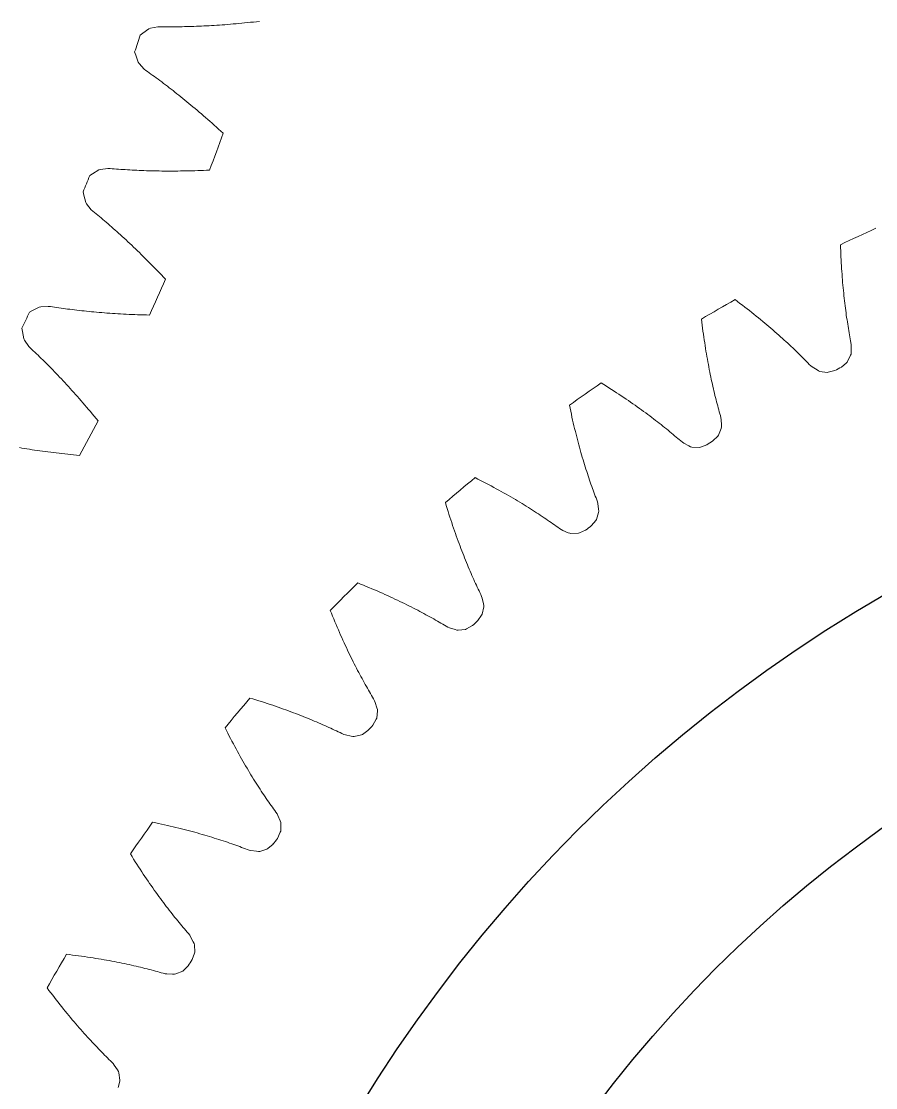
# Model space of a CAD drawing. Header units: millimetres. Extents: x 278858 to 279223, y 218711 to 219074.
# Drawn here: x 278968.5 to 278986, y 218885.94 to 218907.76 of the extents above; entities that cross this region are included whole.
import ezdxf

# ---------------------------------------------------------------- set-up
doc = ezdxf.new("R2010")
doc.units = ezdxf.units.MM
doc.header["$LTSCALE"] = 2
doc.layers.add('AM_9', color=251, linetype='Continuous', lineweight=15)

msp = doc.modelspace()

# ---------------------------------------------------------------- linework, layer by layer
for radius in [30.237, 26.237]:
    msp.add_circle((279001.271, 218869.828), radius)
at = {"layer": 'AM_9'}
for p, q in [((278970.993, 218907.52), (278971.117, 218907.611)), ((278971.117, 218907.611), (278971.148, 218907.621)), ((278971.148, 218907.621), (278971.299, 218907.652)), ((278971.299, 218907.652), (278971.342, 218907.653)), ((278971.342, 218907.653), (278971.385, 218907.653)), ((278971.385, 218907.653), (278971.428, 218907.652)), ((278971.428, 218907.652), (278971.472, 218907.652)), ((278971.472, 218907.652), (278971.517, 218907.652)), ((278971.517, 218907.652), (278971.561, 218907.652)), ((278971.561, 218907.652), (278971.607, 218907.652)), ((278971.607, 218907.652), (278971.653, 218907.652)), ((278971.653, 218907.652), (278971.699, 218907.652)), ((278971.699, 218907.652), (278971.746, 218907.653)), ((278971.746, 218907.653), (278971.793, 218907.654)), ((278971.793, 218907.654), (278971.841, 218907.655)), ((278971.841, 218907.655), (278971.889, 218907.656)), ((278971.889, 218907.656), (278971.938, 218907.657)), ((278971.938, 218907.657), (278971.987, 218907.658)), ((278971.987, 218907.658), (278972.037, 218907.66)), ((278972.037, 218907.66), (278972.087, 218907.662)), ((278972.087, 218907.662), (278972.138, 218907.664)), ((278972.138, 218907.664), (278972.189, 218907.666)), ((278972.189, 218907.666), (278972.241, 218907.668)), ((278972.241, 218907.668), (278972.293, 218907.671)), ((278972.293, 218907.671), (278972.346, 218907.674)), ((278972.346, 218907.674), (278972.399, 218907.677)), ((278972.399, 218907.677), (278972.453, 218907.68)), ((278972.453, 218907.68), (278972.507, 218907.684)), ((278972.507, 218907.684), (278972.562, 218907.687)), ((278972.562, 218907.687), (278972.617, 218907.691)), ((278972.617, 218907.691), (278972.672, 218907.695)), ((278972.672, 218907.695), (278972.729, 218907.7)), ((278972.729, 218907.7), (278972.785, 218907.704)), ((278972.785, 218907.704), (278972.842, 218907.709)), ((278972.842, 218907.709), (278972.9, 218907.714)), ((278972.9, 218907.714), (278972.958, 218907.719)), ((278972.958, 218907.719), (278973.016, 218907.725)), ((278973.016, 218907.725), (278973.075, 218907.731)), ((278973.075, 218907.731), (278973.134, 218907.737)), ((278973.134, 218907.737), (278973.194, 218907.743)), ((278973.194, 218907.743), (278973.255, 218907.749)), ((278973.255, 218907.749), (278973.315, 218907.756)), ((278973.315, 218907.756), (278973.377, 218907.763)), ((278970.935, 218907.481), (278970.993, 218907.52)), ((278970.847, 218907.071), (278970.823, 218907.137)), ((278970.894, 218906.925), (278970.847, 218907.071)), ((278970.914, 218906.899), (278970.894, 218906.925)), ((278971.017, 218906.785), (278970.914, 218906.899)), ((278971.051, 218906.758), (278971.017, 218906.785)), ((278971.086, 218906.734), (278971.051, 218906.758)), ((278971.122, 218906.709), (278971.086, 218906.734)), ((278971.157, 218906.683), (278971.122, 218906.709)), ((278971.193, 218906.657), (278971.157, 218906.683)), ((278971.23, 218906.631), (278971.193, 218906.657)), ((278971.266, 218906.604), (278971.23, 218906.631)), ((278971.303, 218906.577), (278971.266, 218906.604)), ((278971.341, 218906.55), (278971.303, 218906.577)), ((278971.378, 218906.522), (278971.341, 218906.55)), ((278971.416, 218906.493), (278971.378, 218906.522)), ((278971.454, 218906.464), (278971.416, 218906.493)), ((278971.493, 218906.435), (278971.454, 218906.464)), ((278971.531, 218906.405), (278971.493, 218906.435)), ((278971.57, 218906.375), (278971.531, 218906.405)), ((278971.61, 218906.345), (278971.57, 218906.375)), ((278971.649, 218906.314), (278971.61, 218906.345)), ((278971.689, 218906.282), (278971.649, 218906.314)), ((278971.729, 218906.25), (278971.689, 218906.282)), ((278971.77, 218906.218), (278971.729, 218906.25)), ((278971.811, 218906.185), (278971.77, 218906.218)), ((278971.852, 218906.152), (278971.811, 218906.185)), ((278971.893, 218906.118), (278971.852, 218906.152)), ((278971.934, 218906.084), (278971.893, 218906.118)), ((278971.976, 218906.049), (278971.934, 218906.084)), ((278972.018, 218906.014), (278971.976, 218906.049)), ((278972.06, 218905.979), (278972.018, 218906.014)), ((278972.103, 218905.943), (278972.06, 218905.979)), ((278972.146, 218905.906), (278972.103, 218905.943)), ((278972.189, 218905.869), (278972.146, 218905.906)), ((278972.232, 218905.832), (278972.189, 218905.869)), ((278972.276, 218905.794), (278972.232, 218905.832)), ((278972.32, 218905.756), (278972.276, 218905.794)), ((278972.364, 218905.717), (278972.32, 218905.756)), ((278972.408, 218905.677), (278972.364, 218905.717)), ((278972.452, 218905.638), (278972.408, 218905.677)), ((278972.497, 218905.597), (278972.452, 218905.638)), ((278972.542, 218905.557), (278972.497, 218905.597)), ((278972.587, 218905.515), (278972.542, 218905.557)), ((278972.633, 218905.474), (278972.587, 218905.515)), ((278969.963, 218904.643), (278970.093, 218904.724)), ((278970.093, 218904.724), (278970.125, 218904.731)), ((278970.125, 218904.731), (278970.277, 218904.752)), ((278970.277, 218904.752), (278970.321, 218904.751)), ((278970.321, 218904.751), (278970.363, 218904.747)), ((278970.363, 218904.747), (278970.407, 218904.744)), ((278970.407, 218904.744), (278970.45, 218904.74)), ((278970.45, 218904.74), (278970.494, 218904.737)), ((278970.494, 218904.737), (278970.539, 218904.734)), ((278970.539, 218904.734), (278970.585, 218904.731)), ((278970.585, 218904.731), (278970.63, 218904.728)), ((278970.63, 218904.728), (278970.677, 218904.725)), ((278970.677, 218904.725), (278970.723, 218904.722)), ((278970.723, 218904.722), (278970.771, 218904.72)), ((278970.771, 218904.72), (278970.818, 218904.717)), ((278969.903, 218904.607), (278969.963, 218904.643)), ((278970.818, 218904.717), (278970.867, 218904.715)), ((278970.867, 218904.715), (278970.915, 218904.713)), ((278970.915, 218904.713), (278970.965, 218904.711)), ((278970.965, 218904.711), (278971.014, 218904.709)), ((278971.014, 218904.709), (278971.065, 218904.707)), ((278971.065, 218904.707), (278971.115, 218904.706)), ((278971.115, 218904.706), (278971.167, 218904.704)), ((278971.167, 218904.704), (278971.219, 218904.703)), ((278971.219, 218904.703), (278971.271, 218904.702)), ((278971.271, 218904.702), (278971.324, 218904.701)), ((278971.324, 218904.701), (278971.377, 218904.7)), ((278971.377, 218904.7), (278971.431, 218904.7)), ((278971.431, 218904.7), (278971.485, 218904.7)), ((278971.485, 218904.7), (278971.54, 218904.699)), ((278971.54, 218904.699), (278971.595, 218904.7)), ((278971.595, 218904.7), (278971.651, 218904.7)), ((278971.651, 218904.7), (278971.707, 218904.7)), ((278971.707, 218904.7), (278971.764, 218904.701)), ((278971.764, 218904.701), (278971.821, 218904.702)), ((278971.821, 218904.702), (278971.879, 218904.703)), ((278971.879, 218904.703), (278971.937, 218904.704)), ((278971.937, 218904.704), (278971.995, 218904.705)), ((278971.995, 218904.705), (278972.055, 218904.707)), ((278972.055, 218904.707), (278972.114, 218904.709)), ((278972.114, 218904.709), (278972.174, 218904.711)), ((278972.174, 218904.711), (278972.235, 218904.713)), ((278972.235, 218904.713), (278972.296, 218904.716)), ((278972.296, 218904.716), (278972.358, 218904.719)), ((278969.786, 218904.205), (278969.767, 218904.272)), ((278969.823, 218904.056), (278969.786, 218904.205)), ((278969.841, 218904.028), (278969.823, 218904.056)), ((278969.936, 218903.907), (278969.841, 218904.028)), ((278969.968, 218903.878), (278969.936, 218903.907)), ((278970.001, 218903.851), (278969.968, 218903.878)), ((278970.035, 218903.824), (278970.001, 218903.851)), ((278970.069, 218903.796), (278970.035, 218903.824)), ((278970.103, 218903.767), (278970.069, 218903.796)), ((278970.137, 218903.739), (278970.103, 218903.767)), ((278970.172, 218903.709), (278970.137, 218903.739)), ((278970.207, 218903.68), (278970.172, 218903.709)), ((278970.242, 218903.65), (278970.207, 218903.68)), ((278970.278, 218903.619), (278970.242, 218903.65)), ((278970.313, 218903.588), (278970.278, 218903.619)), ((278970.349, 218903.557), (278970.313, 218903.588)), ((278970.386, 218903.525), (278970.349, 218903.557)), ((278970.422, 218903.492), (278970.386, 218903.525)), ((278970.459, 218903.46), (278970.422, 218903.492)), ((278970.496, 218903.426), (278970.459, 218903.46)), ((278970.534, 218903.393), (278970.496, 218903.426)), ((278970.571, 218903.359), (278970.534, 218903.393)), ((278970.609, 218903.324), (278970.571, 218903.359)), ((278970.647, 218903.289), (278970.609, 218903.324)), ((278970.685, 218903.253), (278970.647, 218903.289)), ((278970.724, 218903.217), (278970.685, 218903.253)), ((278970.763, 218903.181), (278970.724, 218903.217)), ((278985.275, 218903.192), (278985.277, 218903.129)), ((278970.802, 218903.144), (278970.763, 218903.181)), ((278970.841, 218903.106), (278970.802, 218903.144)), ((278970.881, 218903.068), (278970.841, 218903.106)), ((278970.92, 218903.03), (278970.881, 218903.068)), ((278970.96, 218902.991), (278970.92, 218903.03)), ((278971, 218902.952), (278970.96, 218902.991)), ((278985.277, 218903.129), (278985.279, 218903.066)), ((278985.279, 218903.066), (278985.282, 218903.004)), ((278985.282, 218903.004), (278985.285, 218902.943)), ((278971.041, 218902.912), (278971, 218902.952)), ((278971.081, 218902.872), (278971.041, 218902.912)), ((278971.122, 218902.831), (278971.081, 218902.872)), ((278971.163, 218902.789), (278971.122, 218902.831)), ((278971.204, 218902.748), (278971.163, 218902.789)), ((278985.285, 218902.943), (278985.288, 218902.882)), ((278985.288, 218902.882), (278985.291, 218902.822)), ((278985.291, 218902.822), (278985.294, 218902.762)), ((278985.294, 218902.762), (278985.298, 218902.703)), ((278971.246, 218902.705), (278971.204, 218902.748)), ((278971.287, 218902.662), (278971.246, 218902.705)), ((278971.329, 218902.619), (278971.287, 218902.662)), ((278971.371, 218902.575), (278971.329, 218902.619)), ((278971.414, 218902.531), (278971.371, 218902.575)), ((278985.298, 218902.703), (278985.302, 218902.645)), ((278985.302, 218902.645), (278985.306, 218902.587)), ((278985.306, 218902.587), (278985.31, 218902.53)), ((278971.456, 218902.486), (278971.414, 218902.531)), ((278985.31, 218902.53), (278985.315, 218902.474)), ((278985.315, 218902.474), (278985.319, 218902.418)), ((278985.319, 218902.418), (278985.324, 218902.363)), ((278985.324, 218902.363), (278985.329, 218902.308)), ((278985.329, 218902.308), (278985.334, 218902.255)), ((278985.334, 218902.255), (278985.34, 218902.201)), ((278985.34, 218902.201), (278985.345, 218902.149)), ((278985.345, 218902.149), (278985.351, 218902.097)), ((278968.734, 218901.843), (278968.87, 218901.916)), ((278968.87, 218901.916), (278968.903, 218901.921)), ((278968.903, 218901.921), (278969.056, 218901.931)), ((278969.056, 218901.931), (278969.099, 218901.926)), ((278969.099, 218901.926), (278969.141, 218901.92)), ((278969.141, 218901.92), (278969.184, 218901.913)), ((278969.184, 218901.913), (278969.228, 218901.907)), ((278969.228, 218901.907), (278969.272, 218901.9)), ((278969.272, 218901.9), (278969.316, 218901.894)), ((278969.316, 218901.894), (278969.361, 218901.888)), ((278969.361, 218901.888), (278969.406, 218901.882)), ((278983.167, 218902.03), (278983.116, 218902.068)), ((278983.217, 218901.992), (278983.167, 218902.03)), ((278983.266, 218901.955), (278983.217, 218901.992)), ((278983.315, 218901.917), (278983.266, 218901.955)), ((278983.363, 218901.88), (278983.315, 218901.917)), ((278985.351, 218902.097), (278985.357, 218902.045)), ((278985.357, 218902.045), (278985.363, 218901.995)), ((278985.363, 218901.995), (278985.369, 218901.944)), ((278985.369, 218901.944), (278985.375, 218901.895)), ((278985.375, 218901.895), (278985.381, 218901.846)), ((278968.672, 218901.813), (278968.734, 218901.843)), ((278969.406, 218901.882), (278969.452, 218901.876)), ((278969.452, 218901.876), (278969.499, 218901.87)), ((278969.499, 218901.87), (278969.546, 218901.864)), ((278969.546, 218901.864), (278969.593, 218901.858)), ((278969.593, 218901.858), (278969.641, 218901.853)), ((278969.641, 218901.853), (278969.69, 218901.847)), ((278969.69, 218901.847), (278969.739, 218901.842)), ((278969.739, 218901.842), (278969.788, 218901.836)), ((278969.788, 218901.836), (278969.838, 218901.831)), ((278969.838, 218901.831), (278969.889, 218901.826)), ((278969.889, 218901.826), (278969.94, 218901.821)), ((278969.94, 218901.821), (278969.991, 218901.816)), ((278969.991, 218901.816), (278970.044, 218901.812)), ((278970.044, 218901.812), (278970.096, 218901.807)), ((278970.096, 218901.807), (278970.149, 218901.803)), ((278970.149, 218901.803), (278970.203, 218901.798)), ((278970.203, 218901.798), (278970.257, 218901.794)), ((278970.257, 218901.794), (278970.312, 218901.79)), ((278970.312, 218901.79), (278970.367, 218901.786)), ((278970.367, 218901.786), (278970.422, 218901.783)), ((278970.422, 218901.783), (278970.478, 218901.779)), ((278970.478, 218901.779), (278970.535, 218901.776)), ((278970.535, 218901.776), (278970.592, 218901.773)), ((278970.592, 218901.773), (278970.65, 218901.77)), ((278970.65, 218901.77), (278970.708, 218901.767)), ((278970.708, 218901.767), (278970.767, 218901.764)), ((278970.767, 218901.764), (278970.826, 218901.762)), ((278970.826, 218901.762), (278970.885, 218901.759)), ((278970.885, 218901.759), (278970.946, 218901.757)), ((278970.946, 218901.757), (278971.006, 218901.755)), ((278971.006, 218901.755), (278971.067, 218901.754)), ((278971.067, 218901.754), (278971.129, 218901.752)), ((278982.428, 218901.671), (278982.436, 218901.608)), ((278983.41, 218901.843), (278983.363, 218901.88)), ((278983.457, 218901.806), (278983.41, 218901.843)), ((278983.503, 218901.769), (278983.457, 218901.806)), ((278983.549, 218901.732), (278983.503, 218901.769)), ((278983.594, 218901.696), (278983.549, 218901.732)), ((278983.638, 218901.66), (278983.594, 218901.696)), ((278985.381, 218901.846), (278985.388, 218901.798)), ((278985.388, 218901.798), (278985.394, 218901.75)), ((278985.394, 218901.75), (278985.401, 218901.703)), ((278985.401, 218901.703), (278985.408, 218901.657)), ((278968.527, 218901.419), (278968.514, 218901.487)), ((278982.436, 218901.608), (278982.443, 218901.546)), ((278982.443, 218901.546), (278982.451, 218901.484)), ((278982.451, 218901.484), (278982.459, 218901.423)), ((278983.682, 218901.624), (278983.638, 218901.66)), ((278983.725, 218901.588), (278983.682, 218901.624)), ((278983.767, 218901.552), (278983.725, 218901.588)), ((278983.809, 218901.517), (278983.767, 218901.552)), ((278983.85, 218901.482), (278983.809, 218901.517)), ((278983.891, 218901.447), (278983.85, 218901.482)), ((278983.931, 218901.412), (278983.891, 218901.447)), ((278985.408, 218901.657), (278985.415, 218901.611)), ((278985.415, 218901.611), (278985.422, 218901.566)), ((278985.422, 218901.566), (278985.429, 218901.522)), ((278985.429, 218901.522), (278985.436, 218901.478)), ((278985.436, 218901.478), (278985.444, 218901.435)), ((278968.554, 218901.268), (278968.527, 218901.419)), ((278968.57, 218901.239), (278968.554, 218901.268)), ((278968.657, 218901.112), (278968.57, 218901.239)), ((278982.459, 218901.423), (278982.468, 218901.363)), ((278982.468, 218901.363), (278982.476, 218901.303)), ((278982.476, 218901.303), (278982.485, 218901.244)), ((278982.485, 218901.244), (278982.494, 218901.186)), ((278983.97, 218901.378), (278983.931, 218901.412)), ((278984.009, 218901.344), (278983.97, 218901.378)), ((278984.047, 218901.31), (278984.009, 218901.344)), ((278984.084, 218901.276), (278984.047, 218901.31)), ((278984.121, 218901.242), (278984.084, 218901.276)), ((278984.158, 218901.209), (278984.121, 218901.242)), ((278985.444, 218901.435), (278985.451, 218901.392)), ((278985.451, 218901.392), (278985.459, 218901.35)), ((278985.459, 218901.35), (278985.466, 218901.309)), ((278985.466, 218901.309), (278985.474, 218901.268)), ((278985.474, 218901.268), (278985.481, 218901.228)), ((278985.481, 218901.228), (278985.489, 218901.189)), ((278968.687, 218901.081), (278968.657, 218901.112)), ((278968.718, 218901.051), (278968.687, 218901.081)), ((278968.749, 218901.022), (278968.718, 218901.051)), ((278968.781, 218900.991), (278968.749, 218901.022)), ((278982.494, 218901.186), (278982.502, 218901.128)), ((278982.502, 218901.128), (278982.512, 218901.071)), ((278982.512, 218901.071), (278982.521, 218901.015)), ((278982.521, 218901.015), (278982.53, 218900.959)), ((278984.194, 218901.176), (278984.158, 218901.209)), ((278984.229, 218901.143), (278984.194, 218901.176)), ((278984.263, 218901.111), (278984.229, 218901.143)), ((278984.297, 218901.079), (278984.263, 218901.111)), ((278984.331, 218901.047), (278984.297, 218901.079)), ((278984.364, 218901.015), (278984.331, 218901.047)), ((278984.396, 218900.984), (278984.364, 218901.015)), ((278985.489, 218901.189), (278985.496, 218901.145)), ((278985.496, 218901.109), (278985.492, 218900.992)), ((278985.496, 218901.145), (278985.496, 218901.109)), ((278968.813, 218900.961), (278968.781, 218900.991)), ((278968.846, 218900.93), (278968.813, 218900.961)), ((278968.878, 218900.898), (278968.846, 218900.93)), ((278968.911, 218900.866), (278968.878, 218900.898)), ((278968.944, 218900.834), (278968.911, 218900.866)), ((278968.977, 218900.801), (278968.944, 218900.834)), ((278969.011, 218900.767), (278968.977, 218900.801)), ((278982.53, 218900.959), (278982.54, 218900.904)), ((278982.54, 218900.904), (278982.549, 218900.849)), ((278982.549, 218900.849), (278982.559, 218900.795)), ((278982.559, 218900.795), (278982.569, 218900.742)), ((278984.428, 218900.953), (278984.396, 218900.984)), ((278984.459, 218900.922), (278984.428, 218900.953)), ((278984.489, 218900.892), (278984.459, 218900.922)), ((278984.52, 218900.861), (278984.489, 218900.892)), ((278984.549, 218900.832), (278984.52, 218900.861)), ((278984.578, 218900.802), (278984.549, 218900.832)), ((278984.606, 218900.773), (278984.578, 218900.802)), ((278985.413, 218900.791), (278985.397, 218900.776)), ((278985.482, 218900.929), (278985.413, 218900.791)), ((278985.49, 218900.955), (278985.482, 218900.929)), ((278985.492, 218900.992), (278985.49, 218900.955)), ((278969.045, 218900.733), (278969.011, 218900.767)), ((278969.079, 218900.699), (278969.045, 218900.733)), ((278969.113, 218900.664), (278969.079, 218900.699)), ((278969.147, 218900.629), (278969.113, 218900.664)), ((278969.182, 218900.593), (278969.147, 218900.629)), ((278969.217, 218900.557), (278969.182, 218900.593)), ((278982.569, 218900.742), (278982.579, 218900.69)), ((278982.579, 218900.69), (278982.589, 218900.638)), ((278982.589, 218900.638), (278982.599, 218900.586)), ((278982.599, 218900.586), (278982.609, 218900.536)), ((278984.634, 218900.744), (278984.606, 218900.773)), ((278984.666, 218900.714), (278984.634, 218900.744)), ((278984.696, 218900.692), (278984.666, 218900.714)), ((278984.794, 218900.629), (278984.696, 218900.692)), ((278984.825, 218900.609), (278984.794, 218900.629)), ((278984.851, 218900.6), (278984.825, 218900.609)), ((278985.003, 218900.578), (278984.851, 218900.6)), ((278985.025, 218900.582), (278985.003, 218900.578)), ((278985.158, 218900.617), (278985.025, 218900.582)), ((278985.397, 218900.776), (278985.293, 218900.687)), ((278969.252, 218900.52), (278969.217, 218900.557)), ((278969.287, 218900.483), (278969.252, 218900.52)), ((278969.323, 218900.445), (278969.287, 218900.483)), ((278969.359, 218900.407), (278969.323, 218900.445)), ((278969.395, 218900.369), (278969.359, 218900.407)), ((278969.431, 218900.329), (278969.395, 218900.369)), ((278980.429, 218900.33), (278980.375, 218900.363)), ((278982.609, 218900.536), (278982.62, 218900.486)), ((278982.62, 218900.486), (278982.63, 218900.436)), ((278982.63, 218900.436), (278982.641, 218900.387)), ((278982.641, 218900.387), (278982.651, 218900.339)), ((278969.467, 218900.29), (278969.431, 218900.329)), ((278969.504, 218900.25), (278969.467, 218900.29)), ((278969.54, 218900.209), (278969.504, 218900.25)), ((278969.577, 218900.168), (278969.54, 218900.209)), ((278969.614, 218900.126), (278969.577, 218900.168)), ((278980.482, 218900.296), (278980.429, 218900.33)), ((278980.535, 218900.263), (278980.482, 218900.296)), ((278980.586, 218900.23), (278980.535, 218900.263)), ((278980.638, 218900.197), (278980.586, 218900.23)), ((278980.688, 218900.164), (278980.638, 218900.197)), ((278980.738, 218900.132), (278980.688, 218900.164)), ((278982.651, 218900.339), (278982.662, 218900.292)), ((278982.662, 218900.292), (278982.673, 218900.245)), ((278982.673, 218900.245), (278982.683, 218900.199)), ((278982.683, 218900.199), (278982.694, 218900.153)), ((278982.694, 218900.153), (278982.705, 218900.108)), ((278969.652, 218900.084), (278969.614, 218900.126)), ((278969.689, 218900.042), (278969.652, 218900.084)), ((278969.727, 218899.999), (278969.689, 218900.042)), ((278969.765, 218899.955), (278969.727, 218899.999)), ((278969.803, 218899.911), (278969.765, 218899.955)), ((278980.787, 218900.099), (278980.738, 218900.132)), ((278980.836, 218900.066), (278980.787, 218900.099)), ((278980.884, 218900.034), (278980.836, 218900.066)), ((278980.931, 218900.002), (278980.884, 218900.034)), ((278980.977, 218899.97), (278980.931, 218900.002)), ((278981.023, 218899.938), (278980.977, 218899.97)), ((278981.069, 218899.906), (278981.023, 218899.938)), ((278982.705, 218900.108), (278982.716, 218900.064)), ((278982.716, 218900.064), (278982.727, 218900.02)), ((278982.727, 218900.02), (278982.738, 218899.977)), ((278982.738, 218899.977), (278982.749, 218899.935)), ((278982.749, 218899.935), (278982.76, 218899.893)), ((278969.841, 218899.866), (278969.803, 218899.911)), ((278969.879, 218899.821), (278969.841, 218899.866)), ((278969.918, 218899.776), (278969.879, 218899.821)), ((278969.957, 218899.73), (278969.918, 218899.776)), ((278969.996, 218899.683), (278969.957, 218899.73)), ((278979.725, 218899.907), (278979.738, 218899.845)), ((278979.738, 218899.845), (278979.751, 218899.784)), ((278979.751, 218899.784), (278979.764, 218899.724)), ((278979.764, 218899.724), (278979.777, 218899.664)), ((278981.113, 218899.875), (278981.069, 218899.906)), ((278981.158, 218899.843), (278981.113, 218899.875)), ((278981.201, 218899.812), (278981.158, 218899.843)), ((278981.244, 218899.781), (278981.201, 218899.812)), ((278981.286, 218899.75), (278981.244, 218899.781)), ((278981.328, 218899.719), (278981.286, 218899.75)), ((278981.369, 218899.689), (278981.328, 218899.719)), ((278982.76, 218899.893), (278982.771, 218899.852)), ((278982.771, 218899.852), (278982.783, 218899.812)), ((278982.783, 218899.812), (278982.794, 218899.772)), ((278982.794, 218899.772), (278982.805, 218899.733)), ((278982.805, 218899.733), (278982.816, 218899.694)), ((278970.035, 218899.636), (278969.996, 218899.683)), ((278970.074, 218899.588), (278970.035, 218899.636)), ((278979.777, 218899.664), (278979.791, 218899.604)), ((278979.791, 218899.604), (278979.804, 218899.546)), ((278979.804, 218899.546), (278979.818, 218899.488)), ((278979.818, 218899.488), (278979.832, 218899.43)), ((278981.409, 218899.658), (278981.369, 218899.689)), ((278981.449, 218899.628), (278981.409, 218899.658)), ((278981.488, 218899.598), (278981.449, 218899.628)), ((278981.526, 218899.568), (278981.488, 218899.598)), ((278981.564, 218899.539), (278981.526, 218899.568)), ((278981.602, 218899.51), (278981.564, 218899.539)), ((278981.638, 218899.48), (278981.602, 218899.51)), ((278982.816, 218899.694), (278982.826, 218899.651)), ((278982.826, 218899.651), (278982.83, 218899.615)), ((278982.83, 218899.615), (278982.836, 218899.498)), ((278982.836, 218899.498), (278982.837, 218899.462)), ((278979.832, 218899.43), (278979.846, 218899.373)), ((278979.846, 218899.373), (278979.86, 218899.317)), ((278979.86, 218899.317), (278979.874, 218899.262)), ((278981.674, 218899.452), (278981.638, 218899.48)), ((278981.71, 218899.423), (278981.674, 218899.452)), ((278981.745, 218899.395), (278981.71, 218899.423)), ((278981.779, 218899.366), (278981.745, 218899.395)), ((278981.813, 218899.338), (278981.779, 218899.366)), ((278981.846, 218899.311), (278981.813, 218899.338)), ((278981.879, 218899.283), (278981.846, 218899.311)), ((278981.911, 218899.256), (278981.879, 218899.283)), ((278982.76, 218899.275), (278982.664, 218899.177)), ((278982.775, 218899.292), (278982.76, 218899.275)), ((278982.832, 218899.434), (278982.775, 218899.292)), ((278982.837, 218899.462), (278982.832, 218899.434)), ((278979.874, 218899.262), (278979.888, 218899.207)), ((278979.888, 218899.207), (278979.902, 218899.153)), ((278979.902, 218899.153), (278979.917, 218899.1)), ((278979.917, 218899.1), (278979.931, 218899.047)), ((278979.931, 218899.047), (278979.946, 218898.995)), ((278981.942, 218899.229), (278981.911, 218899.256)), ((278981.973, 218899.203), (278981.942, 218899.229)), ((278982.003, 218899.176), (278981.973, 218899.203)), ((278982.037, 218899.149), (278982.003, 218899.176)), ((278982.069, 218899.13), (278982.037, 218899.149)), ((278982.172, 218899.075), (278982.069, 218899.13)), ((278982.205, 218899.059), (278982.172, 218899.075)), ((278982.232, 218899.052), (278982.205, 218899.059)), ((278982.385, 218899.044), (278982.232, 218899.052)), ((278982.407, 218899.049), (278982.385, 218899.044)), ((278982.536, 218899.095), (278982.407, 218899.049)), ((278968.464, 218899.039), (278968.515, 218899.03)), ((278968.515, 218899.03), (278968.566, 218899.022)), ((278968.566, 218899.022), (278968.618, 218899.014)), ((278968.618, 218899.014), (278968.67, 218899.006)), ((278968.67, 218899.006), (278968.722, 218898.997)), ((278968.722, 218898.997), (278968.776, 218898.989)), ((278968.776, 218898.989), (278968.829, 218898.982)), ((278968.829, 218898.982), (278968.884, 218898.974)), ((278968.884, 218898.974), (278968.938, 218898.966)), ((278968.938, 218898.966), (278968.993, 218898.959)), ((278968.993, 218898.959), (278969.049, 218898.951)), ((278969.049, 218898.951), (278969.106, 218898.944)), ((278969.106, 218898.944), (278969.162, 218898.937)), ((278969.162, 218898.937), (278969.22, 218898.93)), ((278969.22, 218898.93), (278969.277, 218898.923)), ((278969.277, 218898.923), (278969.336, 218898.916)), ((278969.336, 218898.916), (278969.395, 218898.91)), ((278969.395, 218898.91), (278969.454, 218898.903)), ((278969.454, 218898.903), (278969.514, 218898.897)), ((278969.514, 218898.897), (278969.574, 218898.891)), ((278969.574, 218898.891), (278969.635, 218898.885)), ((278969.635, 218898.885), (278969.696, 218898.879)), ((278979.946, 218898.995), (278979.96, 218898.943)), ((278979.96, 218898.943), (278979.975, 218898.892)), ((278979.975, 218898.892), (278979.989, 218898.842)), ((278979.989, 218898.842), (278980.004, 218898.792)), ((278980.004, 218898.792), (278980.019, 218898.743)), ((278980.019, 218898.743), (278980.033, 218898.695)), ((278980.033, 218898.695), (278980.048, 218898.647)), ((278980.048, 218898.647), (278980.063, 218898.6)), ((278977.85, 218898.397), (278977.794, 218898.426)), ((278977.906, 218898.369), (278977.85, 218898.397)), ((278980.063, 218898.6), (278980.078, 218898.554)), ((278980.078, 218898.554), (278980.092, 218898.508)), ((278980.092, 218898.508), (278980.107, 218898.463)), ((278980.107, 218898.463), (278980.122, 218898.419)), ((278980.122, 218898.419), (278980.137, 218898.375)), ((278977.961, 218898.34), (278977.906, 218898.369)), ((278978.015, 218898.312), (278977.961, 218898.34)), ((278978.069, 218898.283), (278978.015, 218898.312)), ((278978.122, 218898.255), (278978.069, 218898.283)), ((278978.175, 218898.227), (278978.122, 218898.255)), ((278978.227, 218898.198), (278978.175, 218898.227)), ((278978.278, 218898.17), (278978.227, 218898.198)), ((278980.137, 218898.375), (278980.152, 218898.332)), ((278980.152, 218898.332), (278980.166, 218898.289)), ((278980.166, 218898.289), (278980.181, 218898.247)), ((278980.181, 218898.247), (278980.196, 218898.206)), ((278980.196, 218898.206), (278980.21, 218898.166)), ((278978.329, 218898.142), (278978.278, 218898.17)), ((278978.378, 218898.114), (278978.329, 218898.142)), ((278978.428, 218898.086), (278978.378, 218898.114)), ((278978.476, 218898.059), (278978.428, 218898.086)), ((278978.524, 218898.031), (278978.476, 218898.059)), ((278978.571, 218898.003), (278978.524, 218898.031)), ((278978.618, 218897.976), (278978.571, 218898.003)), ((278978.664, 218897.949), (278978.618, 218897.976)), ((278980.21, 218898.166), (278980.225, 218898.126)), ((278980.225, 218898.126), (278980.24, 218898.086)), ((278980.24, 218898.086), (278980.254, 218898.047)), ((278980.254, 218898.047), (278980.269, 218898.009)), ((278980.269, 218898.009), (278980.283, 218897.972)), ((278980.283, 218897.972), (278980.297, 218897.93)), ((278977.185, 218897.915), (278977.203, 218897.854)), ((278977.203, 218897.854), (278977.222, 218897.795)), ((278977.222, 218897.795), (278977.24, 218897.735)), ((278978.71, 218897.921), (278978.664, 218897.949)), ((278978.754, 218897.894), (278978.71, 218897.921)), ((278978.798, 218897.867), (278978.754, 218897.894)), ((278978.842, 218897.84), (278978.798, 218897.867)), ((278978.885, 218897.814), (278978.842, 218897.84)), ((278978.927, 218897.787), (278978.885, 218897.814)), ((278978.969, 218897.761), (278978.927, 218897.787)), ((278979.009, 218897.734), (278978.969, 218897.761)), ((278980.297, 218897.93), (278980.304, 218897.895)), ((278980.304, 218897.895), (278980.32, 218897.778)), ((278980.32, 218897.778), (278980.324, 218897.742)), ((278980.324, 218897.742), (278980.321, 218897.714)), ((278977.24, 218897.735), (278977.259, 218897.677)), ((278977.259, 218897.677), (278977.277, 218897.619)), ((278977.277, 218897.619), (278977.296, 218897.562)), ((278977.296, 218897.562), (278977.315, 218897.505)), ((278979.05, 218897.708), (278979.009, 218897.734)), ((278979.09, 218897.682), (278979.05, 218897.708)), ((278979.129, 218897.657), (278979.09, 218897.682)), ((278979.167, 218897.631), (278979.129, 218897.657)), ((278979.205, 218897.605), (278979.167, 218897.631)), ((278979.242, 218897.58), (278979.205, 218897.605)), ((278979.279, 218897.555), (278979.242, 218897.58)), ((278979.315, 218897.53), (278979.279, 218897.555)), ((278979.35, 218897.506), (278979.315, 218897.53)), ((278980.264, 218897.549), (278980.177, 218897.444)), ((278980.277, 218897.567), (278980.264, 218897.549)), ((278980.321, 218897.714), (278980.277, 218897.567)), ((278977.315, 218897.505), (278977.334, 218897.449)), ((278977.334, 218897.449), (278977.352, 218897.394)), ((278977.352, 218897.394), (278977.371, 218897.339)), ((278977.371, 218897.339), (278977.39, 218897.285)), ((278979.385, 218897.481), (278979.35, 218897.506)), ((278979.419, 218897.457), (278979.385, 218897.481)), ((278979.453, 218897.433), (278979.419, 218897.457)), ((278979.486, 218897.409), (278979.453, 218897.433)), ((278979.519, 218897.385), (278979.486, 218897.409)), ((278979.555, 218897.361), (278979.519, 218897.385)), ((278979.588, 218897.345), (278979.555, 218897.361)), ((278979.696, 218897.299), (278979.588, 218897.345)), ((278980.056, 218897.351), (278979.932, 218897.294)), ((278977.39, 218897.285), (278977.409, 218897.232)), ((278977.409, 218897.232), (278977.428, 218897.179)), ((278977.428, 218897.179), (278977.447, 218897.127)), ((278977.447, 218897.127), (278977.466, 218897.076)), ((278979.73, 218897.286), (278979.696, 218897.299)), ((278979.757, 218897.282), (278979.73, 218897.286)), ((278979.911, 218897.286), (278979.757, 218897.282)), ((278979.932, 218897.294), (278979.911, 218897.286)), ((278977.466, 218897.076), (278977.485, 218897.025)), ((278977.485, 218897.025), (278977.504, 218896.975)), ((278977.504, 218896.975), (278977.523, 218896.925)), ((278977.523, 218896.925), (278977.542, 218896.877)), ((278977.542, 218896.877), (278977.561, 218896.829)), ((278977.561, 218896.829), (278977.579, 218896.781)), ((278977.579, 218896.781), (278977.598, 218896.734)), ((278977.598, 218896.734), (278977.617, 218896.688)), ((278977.617, 218896.688), (278977.636, 218896.642)), ((278977.636, 218896.642), (278977.655, 218896.598)), ((278977.655, 218896.598), (278977.673, 218896.553)), ((278977.673, 218896.553), (278977.692, 218896.51)), ((278977.692, 218896.51), (278977.711, 218896.467)), ((278977.711, 218896.467), (278977.729, 218896.424)), ((278975.449, 218896.247), (278975.391, 218896.271)), ((278975.507, 218896.224), (278975.449, 218896.247)), ((278975.565, 218896.2), (278975.507, 218896.224)), ((278977.729, 218896.424), (278977.748, 218896.383)), ((278977.748, 218896.383), (278977.766, 218896.342)), ((278977.766, 218896.342), (278977.784, 218896.301)), ((278977.784, 218896.301), (278977.803, 218896.261)), ((278977.803, 218896.261), (278977.821, 218896.222)), ((278977.821, 218896.222), (278977.839, 218896.184)), ((278975.621, 218896.176), (278975.565, 218896.2)), ((278975.678, 218896.153), (278975.621, 218896.176)), ((278975.733, 218896.129), (278975.678, 218896.153)), ((278975.788, 218896.106), (278975.733, 218896.129)), ((278975.842, 218896.082), (278975.788, 218896.106)), ((278975.895, 218896.059), (278975.842, 218896.082)), ((278975.948, 218896.035), (278975.895, 218896.059)), ((278976, 218896.011), (278975.948, 218896.035)), ((278976.052, 218895.988), (278976, 218896.011)), ((278977.839, 218896.184), (278977.857, 218896.146)), ((278977.857, 218896.146), (278977.875, 218896.108)), ((278977.875, 218896.108), (278977.893, 218896.072)), ((278977.893, 218896.072), (278977.91, 218896.036)), ((278977.91, 218896.036), (278977.928, 218895.995)), ((278977.928, 218895.995), (278977.938, 218895.96)), ((278976.103, 218895.965), (278976.052, 218895.988)), ((278976.153, 218895.941), (278976.103, 218895.965)), ((278976.202, 218895.918), (278976.153, 218895.941)), ((278976.251, 218895.894), (278976.202, 218895.918)), ((278976.299, 218895.871), (278976.251, 218895.894)), ((278976.347, 218895.848), (278976.299, 218895.871)), ((278976.394, 218895.825), (278976.347, 218895.848)), ((278976.44, 218895.802), (278976.394, 218895.825)), ((278976.486, 218895.779), (278976.44, 218895.802)), ((278976.531, 218895.756), (278976.486, 218895.779)), ((278977.938, 218895.96), (278977.964, 218895.846)), ((278977.971, 218895.782), (278977.939, 218895.632)), ((278977.964, 218895.846), (278977.971, 218895.81)), ((278977.971, 218895.81), (278977.971, 218895.782)), ((278974.829, 218895.709), (278974.852, 218895.65)), ((278974.852, 218895.65), (278974.876, 218895.592)), ((278974.876, 218895.592), (278974.899, 218895.535)), ((278976.575, 218895.733), (278976.531, 218895.756)), ((278976.619, 218895.711), (278976.575, 218895.733)), ((278976.662, 218895.688), (278976.619, 218895.711)), ((278976.705, 218895.665), (278976.662, 218895.688)), ((278976.746, 218895.643), (278976.705, 218895.665)), ((278976.788, 218895.621), (278976.746, 218895.643)), ((278976.828, 218895.599), (278976.788, 218895.621)), ((278976.868, 218895.577), (278976.828, 218895.599)), ((278976.907, 218895.555), (278976.868, 218895.577)), ((278976.946, 218895.533), (278976.907, 218895.555)), ((278977.928, 218895.613), (278977.851, 218895.5)), ((278977.939, 218895.632), (278977.928, 218895.613)), ((278974.899, 218895.535), (278974.923, 218895.478)), ((278974.923, 218895.478), (278974.947, 218895.422)), ((278974.947, 218895.422), (278974.97, 218895.366)), ((278974.97, 218895.366), (278974.994, 218895.312)), ((278976.984, 218895.511), (278976.946, 218895.533)), ((278977.022, 218895.49), (278976.984, 218895.511)), ((278977.058, 218895.468), (278977.022, 218895.49)), ((278977.095, 218895.447), (278977.058, 218895.468)), ((278977.13, 218895.426), (278977.095, 218895.447)), ((278977.165, 218895.405), (278977.13, 218895.426)), ((278977.2, 218895.385), (278977.165, 218895.405)), ((278977.238, 218895.364), (278977.2, 218895.385)), ((278977.272, 218895.35), (278977.238, 218895.364)), ((278977.384, 218895.315), (278977.272, 218895.35)), ((278977.738, 218895.397), (278977.619, 218895.33)), ((278974.994, 218895.312), (278975.017, 218895.258)), ((278975.017, 218895.258), (278975.041, 218895.204)), ((278975.041, 218895.204), (278975.064, 218895.151)), ((278975.064, 218895.151), (278975.088, 218895.099)), ((278977.419, 218895.304), (278977.384, 218895.315)), ((278977.446, 218895.302), (278977.419, 218895.304)), ((278977.599, 218895.32), (278977.446, 218895.302)), ((278977.619, 218895.33), (278977.599, 218895.32)), ((278975.088, 218895.099), (278975.111, 218895.048)), ((278975.111, 218895.048), (278975.135, 218894.997)), ((278975.135, 218894.997), (278975.158, 218894.947)), ((278975.158, 218894.947), (278975.182, 218894.897)), ((278975.182, 218894.897), (278975.205, 218894.848)), ((278975.205, 218894.848), (278975.228, 218894.8)), ((278975.228, 218894.8), (278975.251, 218894.753)), ((278975.251, 218894.753), (278975.275, 218894.706)), ((278975.275, 218894.706), (278975.298, 218894.659)), ((278975.298, 218894.659), (278975.321, 218894.614)), ((278975.321, 218894.614), (278975.343, 218894.569)), ((278975.343, 218894.569), (278975.366, 218894.524)), ((278975.366, 218894.524), (278975.389, 218894.481)), ((278975.389, 218894.481), (278975.411, 218894.437)), ((278975.411, 218894.437), (278975.434, 218894.395)), ((278975.434, 218894.395), (278975.456, 218894.353)), ((278975.456, 218894.353), (278975.479, 218894.312)), ((278975.479, 218894.312), (278975.501, 218894.271)), ((278975.501, 218894.271), (278975.523, 218894.231)), ((278975.523, 218894.231), (278975.545, 218894.192)), ((278975.545, 218894.192), (278975.567, 218894.153)), ((278975.567, 218894.153), (278975.588, 218894.115)), ((278975.588, 218894.115), (278975.61, 218894.078)), ((278975.61, 218894.078), (278975.631, 218894.041)), ((278975.631, 218894.041), (278975.652, 218894.005)), ((278973.245, 218893.896), (278973.184, 218893.914)), ((278973.305, 218893.878), (278973.245, 218893.896)), ((278973.364, 218893.859), (278973.305, 218893.878)), ((278973.423, 218893.841), (278973.364, 218893.859)), ((278973.481, 218893.822), (278973.423, 218893.841)), ((278973.538, 218893.803), (278973.481, 218893.822)), ((278975.652, 218894.005), (278975.673, 218893.969)), ((278975.673, 218893.969), (278975.694, 218893.934)), ((278975.694, 218893.934), (278975.715, 218893.9)), ((278975.715, 218893.9), (278975.736, 218893.861)), ((278975.736, 218893.861), (278975.749, 218893.827)), ((278975.749, 218893.827), (278975.785, 218893.716)), ((278973.595, 218893.785), (278973.538, 218893.803)), ((278973.65, 218893.766), (278973.595, 218893.785)), ((278973.706, 218893.747), (278973.65, 218893.766)), ((278973.76, 218893.728), (278973.706, 218893.747)), ((278973.814, 218893.709), (278973.76, 218893.728)), ((278973.868, 218893.69), (278973.814, 218893.709)), ((278973.92, 218893.672), (278973.868, 218893.69)), ((278973.972, 218893.653), (278973.92, 218893.672)), ((278974.024, 218893.634), (278973.972, 218893.653)), ((278974.075, 218893.615), (278974.024, 218893.634)), ((278974.125, 218893.596), (278974.075, 218893.615)), ((278974.174, 218893.577), (278974.125, 218893.596)), ((278975.797, 218893.653), (278975.779, 218893.5)), ((278975.785, 218893.716), (278975.796, 218893.681)), ((278975.796, 218893.681), (278975.797, 218893.653)), ((278974.223, 218893.558), (278974.174, 218893.577)), ((278974.271, 218893.539), (278974.223, 218893.558)), ((278974.318, 218893.52), (278974.271, 218893.539)), ((278974.365, 218893.501), (278974.318, 218893.52)), ((278974.411, 218893.482), (278974.365, 218893.501)), ((278974.457, 218893.464), (278974.411, 218893.482)), ((278974.502, 218893.445), (278974.457, 218893.464)), ((278974.546, 218893.426), (278974.502, 218893.445)), ((278974.59, 218893.407), (278974.546, 218893.426)), ((278974.633, 218893.389), (278974.59, 218893.407)), ((278974.675, 218893.37), (278974.633, 218893.389)), ((278975.77, 218893.48), (278975.702, 218893.361)), ((278975.779, 218893.5), (278975.77, 218893.48)), ((278972.674, 218893.306), (278972.702, 218893.249)), ((278972.702, 218893.249), (278972.731, 218893.194)), ((278972.731, 218893.194), (278972.759, 218893.138)), ((278974.717, 218893.352), (278974.675, 218893.37)), ((278974.758, 218893.333), (278974.717, 218893.352)), ((278974.798, 218893.315), (278974.758, 218893.333)), ((278974.838, 218893.297), (278974.798, 218893.315)), ((278974.877, 218893.279), (278974.838, 218893.297)), ((278974.916, 218893.261), (278974.877, 218893.279)), ((278974.954, 218893.243), (278974.916, 218893.261)), ((278974.991, 218893.225), (278974.954, 218893.243)), ((278975.028, 218893.207), (278974.991, 218893.225)), ((278975.064, 218893.189), (278975.028, 218893.207)), ((278975.104, 218893.172), (278975.064, 218893.189)), ((278975.139, 218893.162), (278975.104, 218893.172)), ((278975.253, 218893.136), (278975.139, 218893.162)), ((278975.467, 218893.16), (278975.317, 218893.129)), ((278975.487, 218893.171), (278975.467, 218893.16)), ((278975.599, 218893.249), (278975.487, 218893.171)), ((278972.759, 218893.138), (278972.788, 218893.084)), ((278972.788, 218893.084), (278972.816, 218893.03)), ((278972.816, 218893.03), (278972.845, 218892.977)), ((278972.845, 218892.977), (278972.873, 218892.925)), ((278975.289, 218893.128), (278975.253, 218893.136)), ((278975.317, 218893.129), (278975.289, 218893.128)), ((278972.873, 218892.925), (278972.901, 218892.873)), ((278972.901, 218892.873), (278972.929, 218892.821)), ((278972.929, 218892.821), (278972.957, 218892.771)), ((278972.957, 218892.771), (278972.985, 218892.721)), ((278972.985, 218892.721), (278973.013, 218892.672)), ((278973.013, 218892.672), (278973.041, 218892.623)), ((278973.041, 218892.623), (278973.068, 218892.575)), ((278973.068, 218892.575), (278973.096, 218892.528)), ((278973.096, 218892.528), (278973.124, 218892.481)), ((278973.124, 218892.481), (278973.151, 218892.435)), ((278973.151, 218892.435), (278973.178, 218892.39)), ((278973.178, 218892.39), (278973.205, 218892.345)), ((278973.205, 218892.345), (278973.232, 218892.301)), ((278973.232, 218892.301), (278973.259, 218892.258)), ((278973.259, 218892.258), (278973.286, 218892.215)), ((278973.286, 218892.215), (278973.312, 218892.173)), ((278973.312, 218892.173), (278973.339, 218892.131)), ((278973.339, 218892.131), (278973.365, 218892.09)), ((278973.365, 218892.09), (278973.391, 218892.05)), ((278973.391, 218892.05), (278973.417, 218892.01)), ((278973.417, 218892.01), (278973.443, 218891.971)), ((278973.443, 218891.971), (278973.469, 218891.932)), ((278973.469, 218891.932), (278973.494, 218891.894)), ((278973.494, 218891.894), (278973.519, 218891.857)), ((278973.519, 218891.857), (278973.544, 218891.821)), ((278973.544, 218891.821), (278973.569, 218891.785)), ((278973.569, 218891.785), (278973.594, 218891.749)), ((278973.594, 218891.749), (278973.618, 218891.714)), ((278973.618, 218891.714), (278973.643, 218891.68)), ((278973.643, 218891.68), (278973.667, 218891.646)), ((278973.667, 218891.646), (278973.691, 218891.613)), ((278973.691, 218891.613), (278973.714, 218891.581)), ((278973.714, 218891.581), (278973.738, 218891.544)), ((278973.738, 218891.544), (278973.755, 218891.512)), ((278973.755, 218891.512), (278973.8, 218891.403)), ((278971.254, 218891.362), (278971.192, 218891.375)), ((278971.315, 218891.349), (278971.254, 218891.362)), ((278971.376, 218891.336), (278971.315, 218891.349)), ((278971.436, 218891.322), (278971.376, 218891.336)), ((278971.495, 218891.309), (278971.436, 218891.322)), ((278971.554, 218891.295), (278971.495, 218891.309)), ((278971.612, 218891.281), (278971.554, 218891.295)), ((278971.669, 218891.267), (278971.612, 218891.281)), ((278971.726, 218891.254), (278971.669, 218891.267)), ((278971.782, 218891.24), (278971.726, 218891.254)), ((278971.838, 218891.225), (278971.782, 218891.24)), ((278971.892, 218891.211), (278971.838, 218891.225)), ((278971.946, 218891.197), (278971.892, 218891.211)), ((278972, 218891.183), (278971.946, 218891.197)), ((278973.8, 218891.403), (278973.814, 218891.37)), ((278973.818, 218891.342), (278973.813, 218891.189)), ((278973.814, 218891.37), (278973.818, 218891.342)), ((278972.053, 218891.168), (278972, 218891.183)), ((278972.105, 218891.154), (278972.053, 218891.168)), ((278972.156, 218891.139), (278972.105, 218891.154)), ((278972.207, 218891.125), (278972.156, 218891.139)), ((278972.258, 218891.11), (278972.207, 218891.125)), ((278972.307, 218891.095), (278972.258, 218891.11)), ((278972.356, 218891.081), (278972.307, 218891.095)), ((278972.404, 218891.066), (278972.356, 218891.081)), ((278972.452, 218891.051), (278972.404, 218891.066)), ((278972.499, 218891.037), (278972.452, 218891.051)), ((278972.545, 218891.022), (278972.499, 218891.037)), ((278972.591, 218891.007), (278972.545, 218891.022)), ((278972.636, 218890.992), (278972.591, 218891.007)), ((278972.681, 218890.977), (278972.636, 218890.992)), ((278972.724, 218890.963), (278972.681, 218890.977)), ((278973.805, 218891.168), (278973.748, 218891.043)), ((278973.813, 218891.189), (278973.805, 218891.168)), ((278972.768, 218890.948), (278972.724, 218890.963)), ((278972.81, 218890.933), (278972.768, 218890.948)), ((278972.852, 218890.918), (278972.81, 218890.933)), ((278972.893, 218890.904), (278972.852, 218890.918)), ((278972.934, 218890.889), (278972.893, 218890.904)), ((278972.974, 218890.874), (278972.934, 218890.889)), ((278973.013, 218890.86), (278972.974, 218890.874)), ((278973.052, 218890.845), (278973.013, 218890.86)), ((278973.09, 218890.831), (278973.052, 218890.845)), ((278973.128, 218890.816), (278973.09, 218890.831)), ((278973.169, 218890.802), (278973.128, 218890.816)), ((278973.205, 218890.795), (278973.169, 218890.802)), ((278973.321, 218890.779), (278973.205, 218890.795)), ((278973.357, 218890.775), (278973.321, 218890.779)), ((278973.385, 218890.778), (278973.357, 218890.775)), ((278973.532, 218890.822), (278973.385, 218890.778)), ((278973.55, 218890.835), (278973.532, 218890.822)), ((278973.656, 218890.922), (278973.55, 218890.835)), ((278970.736, 218890.724), (278970.77, 218890.67)), ((278970.77, 218890.67), (278970.803, 218890.617)), ((278970.803, 218890.617), (278970.836, 218890.565)), ((278970.836, 218890.565), (278970.869, 218890.513)), ((278970.869, 218890.513), (278970.902, 218890.462)), ((278970.902, 218890.462), (278970.935, 218890.411)), ((278970.935, 218890.411), (278970.968, 218890.362)), ((278970.968, 218890.362), (278971, 218890.312)), ((278971, 218890.312), (278971.033, 218890.264)), ((278971.033, 218890.264), (278971.065, 218890.216)), ((278971.065, 218890.216), (278971.098, 218890.169)), ((278971.098, 218890.169), (278971.13, 218890.122)), ((278971.13, 218890.122), (278971.162, 218890.076)), ((278971.162, 218890.076), (278971.193, 218890.031)), ((278971.193, 218890.031), (278971.225, 218889.986)), ((278971.225, 218889.986), (278971.256, 218889.942)), ((278971.256, 218889.942), (278971.288, 218889.898)), ((278971.288, 218889.898), (278971.319, 218889.856)), ((278971.319, 218889.856), (278971.35, 218889.813)), ((278971.35, 218889.813), (278971.38, 218889.772)), ((278971.38, 218889.772), (278971.411, 218889.731)), ((278971.411, 218889.731), (278971.441, 218889.69)), ((278971.441, 218889.69), (278971.471, 218889.651)), ((278971.471, 218889.651), (278971.501, 218889.612)), ((278971.501, 218889.612), (278971.531, 218889.573)), ((278971.531, 218889.573), (278971.561, 218889.535)), ((278971.561, 218889.535), (278971.59, 218889.498)), ((278971.59, 218889.498), (278971.619, 218889.461)), ((278971.619, 218889.461), (278971.648, 218889.425)), ((278971.648, 218889.425), (278971.677, 218889.39)), ((278971.677, 218889.39), (278971.705, 218889.355)), ((278971.705, 218889.355), (278971.733, 218889.32)), ((278971.733, 218889.32), (278971.761, 218889.287)), ((278971.761, 218889.287), (278971.789, 218889.253)), ((278971.789, 218889.253), (278971.816, 218889.221)), ((278971.816, 218889.221), (278971.843, 218889.189)), ((278971.843, 218889.189), (278971.87, 218889.157)), ((278971.87, 218889.157), (278971.897, 218889.127)), ((278971.897, 218889.127), (278971.923, 218889.096)), ((278971.923, 218889.096), (278971.951, 218889.062)), ((278971.951, 218889.062), (278971.969, 218889.031)), ((278971.969, 218889.031), (278972.024, 218888.927)), ((278972.024, 218888.927), (278972.041, 218888.895)), ((278972.041, 218888.895), (278972.047, 218888.868)), ((278972.047, 218888.868), (278972.056, 218888.714)), ((278969.491, 218888.664), (278969.429, 218888.671)), ((278969.554, 218888.656), (278969.491, 218888.664)), ((278969.615, 218888.648), (278969.554, 218888.656)), ((278969.676, 218888.64), (278969.615, 218888.648)), ((278969.736, 218888.632), (278969.676, 218888.64)), ((278969.796, 218888.623), (278969.736, 218888.632)), ((278969.855, 218888.615), (278969.796, 218888.623)), ((278969.913, 218888.606), (278969.855, 218888.615)), ((278969.971, 218888.597), (278969.913, 218888.606)), ((278970.028, 218888.588), (278969.971, 218888.597)), ((278970.085, 218888.579), (278970.028, 218888.588)), ((278970.14, 218888.569), (278970.085, 218888.579)), ((278972.05, 218888.693), (278972.004, 218888.564)), ((278972.056, 218888.714), (278972.05, 218888.693)), ((278970.196, 218888.56), (278970.14, 218888.569)), ((278970.25, 218888.55), (278970.196, 218888.56)), ((278970.304, 218888.541), (278970.25, 218888.55)), ((278970.357, 218888.531), (278970.304, 218888.541)), ((278970.41, 218888.521), (278970.357, 218888.531)), ((278970.462, 218888.511), (278970.41, 218888.521)), ((278970.513, 218888.5), (278970.462, 218888.511)), ((278970.564, 218888.49), (278970.513, 218888.5)), ((278970.614, 218888.48), (278970.564, 218888.49)), ((278970.663, 218888.469), (278970.614, 218888.48)), ((278970.712, 218888.459), (278970.663, 218888.469)), ((278970.76, 218888.448), (278970.712, 218888.459)), ((278970.808, 218888.438), (278970.76, 218888.448)), ((278970.854, 218888.427), (278970.808, 218888.438)), ((278970.901, 218888.416), (278970.854, 218888.427)), ((278970.946, 218888.405), (278970.901, 218888.416)), ((278970.991, 218888.394), (278970.946, 218888.405)), ((278971.035, 218888.383), (278970.991, 218888.394)), ((278971.079, 218888.372), (278971.035, 218888.383)), ((278971.122, 218888.361), (278971.079, 218888.372)), ((278971.164, 218888.35), (278971.122, 218888.361)), ((278971.922, 218888.435), (278971.825, 218888.339)), ((278971.206, 218888.339), (278971.164, 218888.35)), ((278971.247, 218888.328), (278971.206, 218888.339)), ((278971.288, 218888.317), (278971.247, 218888.328)), ((278971.328, 218888.306), (278971.288, 218888.317)), ((278971.367, 218888.295), (278971.328, 218888.306)), ((278971.405, 218888.284), (278971.367, 218888.295)), ((278971.448, 218888.273), (278971.405, 218888.284)), ((278971.484, 218888.269), (278971.448, 218888.273)), ((278971.601, 218888.264), (278971.484, 218888.269)), ((278971.638, 218888.262), (278971.601, 218888.264)), ((278971.665, 218888.268), (278971.638, 218888.262)), ((278971.808, 218888.325), (278971.665, 218888.268)), ((278971.825, 218888.339), (278971.808, 218888.325)), ((278969.031, 218887.983), (278969.069, 218887.933)), ((278969.069, 218887.933), (278969.107, 218887.883)), ((278969.107, 218887.883), (278969.145, 218887.833)), ((278969.145, 218887.833), (278969.182, 218887.785)), ((278969.182, 218887.785), (278969.22, 218887.737)), ((278969.22, 218887.737), (278969.257, 218887.689)), ((278969.257, 218887.689), (278969.294, 218887.642)), ((278969.294, 218887.642), (278969.33, 218887.596)), ((278969.33, 218887.596), (278969.367, 218887.551)), ((278969.367, 218887.551), (278969.403, 218887.506)), ((278969.403, 218887.506), (278969.44, 218887.461)), ((278969.44, 218887.461), (278969.476, 218887.418)), ((278969.476, 218887.418), (278969.511, 218887.375)), ((278969.511, 218887.375), (278969.547, 218887.332)), ((278969.547, 218887.332), (278969.582, 218887.291)), ((278969.582, 218887.291), (278969.618, 218887.249)), ((278969.618, 218887.249), (278969.652, 218887.209)), ((278969.652, 218887.209), (278969.687, 218887.169)), ((278969.687, 218887.169), (278969.722, 218887.13)), ((278969.722, 218887.13), (278969.756, 218887.091)), ((278969.756, 218887.091), (278969.79, 218887.053)), ((278969.79, 218887.053), (278969.824, 218887.015)), ((278969.824, 218887.015), (278969.857, 218886.978)), ((278969.857, 218886.978), (278969.89, 218886.942)), ((278969.89, 218886.942), (278969.923, 218886.906)), ((278969.923, 218886.906), (278969.956, 218886.871)), ((278969.956, 218886.871), (278969.989, 218886.836)), ((278969.989, 218886.836), (278970.021, 218886.802)), ((278970.021, 218886.802), (278970.053, 218886.769)), ((278970.053, 218886.769), (278970.084, 218886.736)), ((278970.084, 218886.736), (278970.116, 218886.703)), ((278970.116, 218886.703), (278970.147, 218886.672)), ((278970.147, 218886.672), (278970.177, 218886.641)), ((278970.177, 218886.641), (278970.208, 218886.61)), ((278970.208, 218886.61), (278970.238, 218886.58)), ((278970.238, 218886.58), (278970.268, 218886.55)), ((278970.268, 218886.55), (278970.297, 218886.521)), ((278970.297, 218886.521), (278970.327, 218886.493)), ((278970.327, 218886.493), (278970.356, 218886.465)), ((278970.356, 218886.465), (278970.386, 218886.433)), ((278970.386, 218886.433), (278970.407, 218886.404)), ((278970.407, 218886.404), (278970.471, 218886.305)), ((278970.471, 218886.305), (278970.49, 218886.274)), ((278970.49, 218886.274), (278970.499, 218886.248)), ((278970.499, 218886.248), (278970.521, 218886.096)), ((278970.517, 218886.074), (278970.483, 218885.942)), ((278970.521, 218886.096), (278970.517, 218886.074))]:
    msp.add_line(p, q, dxfattribs=at)
for centre, radius, start, end in [((278929.271, 218920.828), 43.75, 341.7628, 342.2372), ((278929.271, 218920.828), 46, 339.4996, 340.5004), ((278929.271, 218920.828), 43.75, 337.7628, 338.2372), ((279001.271, 218869.828), 37, 114.3849, 115.6151), ((278929.271, 218920.828), 46, 335.4996, 336.5004), ((279001.271, 218869.828), 37, 119.3849, 120.6151), ((278929.271, 218920.828), 43.75, 333.7628, 334.2372), ((279001.271, 218869.828), 34.75, 117.3744, 117.6256), ((279001.271, 218869.828), 37, 124.3849, 125.6151), ((278929.271, 218920.828), 46, 331.4996, 332.5004), ((279001.271, 218869.828), 34.75, 122.3744, 122.6256), ((279001.271, 218869.828), 37, 129.3849, 130.6151), ((279001.271, 218869.828), 34.75, 127.3744, 127.6256), ((279001.271, 218869.828), 37, 134.3849, 135.6151), ((279001.271, 218869.828), 34.75, 132.3744, 132.6256), ((279001.271, 218869.828), 37, 139.3849, 140.6151), ((279001.271, 218869.828), 34.75, 137.3744, 137.6256), ((279001.271, 218869.828), 37, 144.3849, 145.6151), ((279001.271, 218869.828), 34.75, 142.3744, 142.6256), ((279001.271, 218869.828), 37, 149.3849, 150.6151), ((279001.271, 218869.828), 34.75, 147.3744, 147.6256)]:
    msp.add_arc(centre, radius, start, end, dxfattribs=at)

doc.saveas('drawing.dxf')
